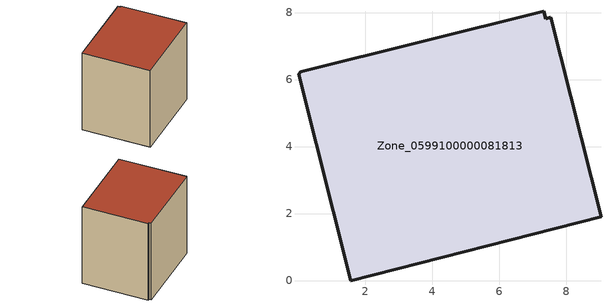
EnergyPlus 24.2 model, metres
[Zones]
Zone_0599100000081813
 floor ground (C_G): 9.04,1.9 1.57,0 0.01,6.16 0.08,6.23 7.33,8.03 7.39,7.82 7.54,7.86 z0
 wall outside (C_F): 1.57,0 9.04,1.9 7.54,7.86 7.39,7.82 7.33,8.03 0.08,6.23 0.01,6.16 1.57,0 z0:7.96
 roof outside (C_R): 7.39,7.82 7.33,8.03 0.08,6.23 0.01,6.16 1.57,0 9.04,1.9 7.54,7.86 z7.96
[BUILDING]
Pand.0599100000081813: North Axis=0; Terrain=City; Loads Convergence Tolerance Value=0.04; Temperature Convergence Tolerance Value=0.4; Solar Distribution=FullExterior; Maximum Number of Warmup Days=25; Minimum Number of Warmup Days=1
[Site:Location]
Rotterdam.The.Hague.AP_ZH_NLD Design_Conditions: Latitude=51.96; Longitude=4.45; Time Zone=1; Elevation=-4.5
[SITE:GROUNDTEMPERATURE:BUILDINGSURFACE]
18, 18, 18, 18, 18, 18, 18, 18, 18, 18, 18, 18
[MATERIAL] Thermal Absorptance=0.9; Solar Absorptance=0.7; Visible Absorptance=0.7
Name | Roughness | Thickness | Conductivity | Density | Specific Heat
G.TI.1965-1974 | MediumSmooth | 0.15 | 0.882353 | 540 | 1210
F.TI.1965-1974 | Rough | 0.3 | 0.697674 | 1920 | 840
R.TI.1965-1974 | MediumRough | 0.2 | 0.232558 | 1500 | 1000
[CONSTRUCTION]
C_G: G.TI.1965-1974
C_F: F.TI.1965-1974
C_R: R.TI.1965-1974
[ZONE]
Zone_0599100000081813: Type=1; Multiplier=1; Ceiling Height=Autocalculate; Volume=Autocalculate; Floor Area=autocalculate; Part of Total Floor Area=Yes
[ZONEINFILTRATION:DESIGNFLOWRATE]
Infil_Zone_0599100000081813: Zone or ZoneList or Space or SpaceList=Zone_0599100000081813; Schedule=AlwaysOn; Design Flow Rate Calculation Method=Flow/Area; Flow Rate per Floor Area=0.003; Constant Term Coefficient=1; Temperature Term Coefficient=0; Velocity Term Coefficient=0; Velocity Squared Term Coefficient=0
[HVACTEMPLATE:ZONE:IDEALLOADSAIRSYSTEM]
Zone_0599100000081813: Maximum Heating Supply Air Temperature=50; Minimum Cooling Supply Air Temperature=13; Maximum Heating Supply Air Humidity Ratio=0.0156; Minimum Cooling Supply Air Humidity Ratio=0.0077; Heating Limit=NoLimit; Cooling Limit=NoLimit; Dehumidification Control Type=ConstantSensibleHeatRatio; Cooling Sensible Heat Ratio=0.7; Dehumidification Setpoint=60; Humidification Control Type=None; Humidification Setpoint=30; Outdoor Air Method=None; Outdoor Air Flow Rate per Person=0.00944; Outdoor Air Flow Rate per Zone Floor Area=0; Outdoor Air Flow Rate per Zone=0; Demand Controlled Ventilation Type=None; Outdoor Air Economizer Type=NoEconomizer; Heat Recovery Type=None; Sensible Heat Recovery Effectiveness=0.7; Latent Heat Recovery Effectiveness=0.65
[ZONECONTROL:THERMOSTAT]
ThermostatControl_Zone_0599100000081813: Zone or ZoneList=Zone_0599100000081813; Control Type Schedule=DualSetpointControlType; Control 1=Thermostat_Zone_0599100000081813; Temperature Difference Between Cutout And Setpoint=0
[THERMOSTATSETPOINT:DUALSETPOINT]
Thermostat_Zone_0599100000081813: Heating Setpoint Temperature Schedule=HeatingSetpoint_Zone_0599100000081813; Cooling Setpoint Temperature Schedule=CoolingSetpoint_Zone_0599100000081813
[SCHEDULE:COMPACT]
HeatingSetpoint_Zone_0599100000081813: Through: 12/31, For: AllDays, Until: 24:00, 21
CoolingSetpoint_Zone_0599100000081813: Through: 12/31, For: AllDays, Until: 24:00, 24
DualSetpointControlType: Through: 12/31, For: AllDays, Until: 24:00, 4
AlwaysOn: Through: 12/31, For: AllDays, Until: 24:00, 1
